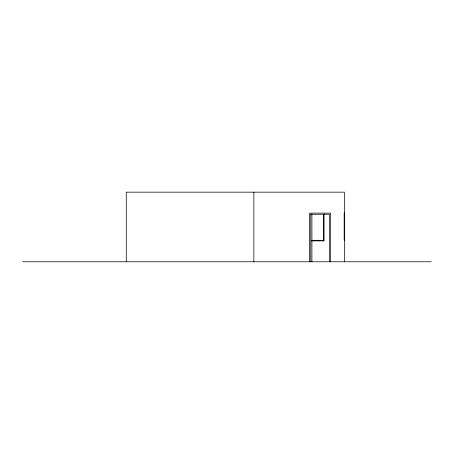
<?xml version="1.0" encoding="UTF-8"?>
<svg xmlns="http://www.w3.org/2000/svg" width="454" height="454" viewBox="0 0 454 454"><rect width="100%" height="100%" fill="white"/><g stroke="black" fill="none" stroke-linecap="round" stroke-linejoin="round"><path stroke-width="0.68" d="M310.757 214.271L329.315 214.271L329.315 261.771M311.535 240.314L323.469 240.314L323.469 214.333M311.523 240.892L324.054 240.892L324.054 213.749M22.7 261.771L431.3 261.771M344.62 212.472L344.62 240.314M344.342 261.771L344.342 192.173L126.274 192.173L126.274 261.771M344.16 213.051L344.16 239.729M330.478 261.771L330.478 213.108L309.594 213.108L309.594 261.827M311.915 261.771L311.915 214.214L310.757 214.214L310.757 261.827M253.865 192.173L253.865 261.771"/></g></svg>
